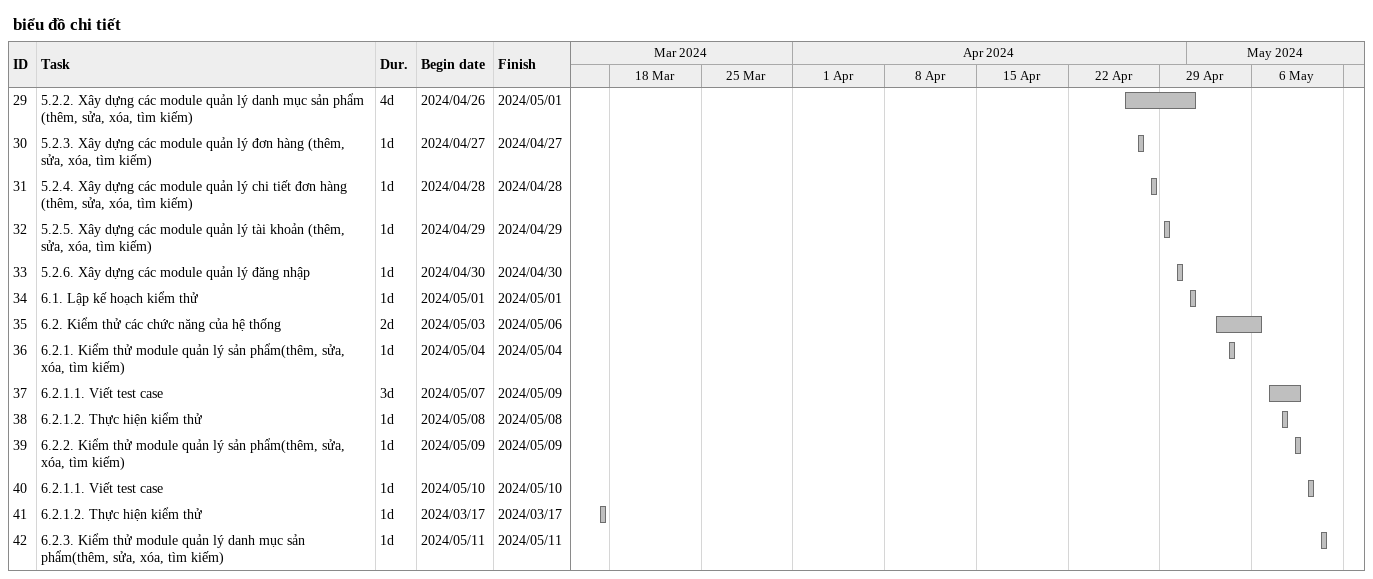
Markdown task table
biểu đồ chi tiết

| ID | Task | Duration | Start | Finish |
|---|---|---|---|---|
| 29 | 5.2.2. Xây dựng các module quản lý danh mục sản phẩm (thêm, sửa, xóa, tìm kiếm) | 4d | 2024-04-26 | 2024-05-01 |
| 30 | 5.2.3. Xây dựng các module quản lý đơn hàng (thêm, sửa, xóa, tìm kiếm) | 1d | 2024-04-27 | 2024-04-27 |
| 31 | 5.2.4. Xây dựng các module quản lý chi tiết đơn hàng (thêm, sửa, xóa, tìm kiếm) | 1d | 2024-04-28 | 2024-04-28 |
| 32 | 5.2.5. Xây dựng các module quản lý tài khoản (thêm, sửa, xóa, tìm kiếm) | 1d | 2024-04-29 | 2024-04-29 |
| 33 | 5.2.6. Xây dựng các module quản lý đăng nhập | 1d | 2024-04-30 | 2024-04-30 |
| 34 | 6.1. Lập kế hoạch kiểm thử | 1d | 2024-05-01 | 2024-05-01 |
| 35 | 6.2. Kiểm thử các chức năng của hệ thống | 2d | 2024-05-03 | 2024-05-06 |
| 36 | 6.2.1. Kiểm thử module quản lý sản phẩm(thêm, sửa, xóa, tìm kiếm) | 1d | 2024-05-04 | 2024-05-04 |
| 37 | 6.2.1.1. Viết test case | 3d | 2024-05-07 | 2024-05-09 |
| 38 | 6.2.1.2. Thực hiện kiểm thử | 1d | 2024-05-08 | 2024-05-08 |
| 39 | 6.2.2. Kiểm thử module quản lý sản phẩm(thêm, sửa, xóa, tìm kiếm) | 1d | 2024-05-09 | 2024-05-09 |
| 40 | 6.2.1.1. Viết test case | 1d | 2024-05-10 | 2024-05-10 |
| 41 | 6.2.1.2. Thực hiện kiểm thử | 1d | 2024-03-17 | 2024-03-17 |
| 42 | 6.2.3. Kiểm thử module quản lý danh mục sản phẩm(thêm, sửa, xóa, tìm kiếm) | 1d | 2024-05-11 | 2024-05-11 |
